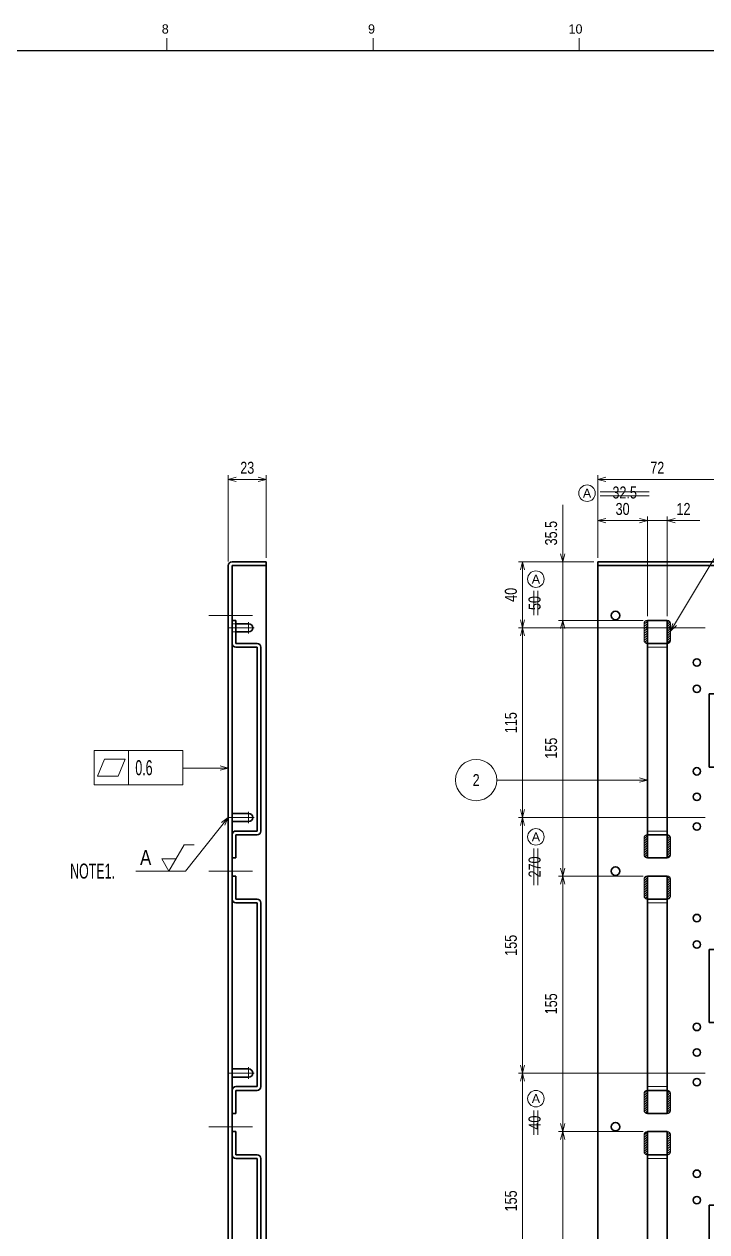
# Model space of a CAD drawing. Header units: millimetres. Extents: x 10 to 832, y 7 to 590.
# Drawn here: x 400.9 to 566.4, y 297.5 to 590.4 of the extents above; entities that cross this region are included whole.
import ezdxf
from ezdxf.enums import TextEntityAlignment as Align

# ---------------------------------------------------------------- set-up
doc = ezdxf.new("R2010")
doc.units = ezdxf.units.MM
for name, pattern in [('DASHDOT', [25.3, 12.7, -6.3, 0, -6.3]), ('DASHED', [19, 12.7, -6.3]), ('DIVIDE', [31.6, 12.7, -6.3, 0, -6.3, 0, -6.3])]:
    doc.linetypes.add(name, pattern=pattern)
for name, color, linetype in [('GR1_01', 7, 'Continuous'), ('GR1_02', 7, 'Continuous'), ('GR1_05', 7, 'Continuous'), ('GR1_15', 7, 'Continuous'), ('GR1_16', 7, 'Continuous'), ('図面枠B6M', 7, 'Continuous')]:
    doc.layers.add(name, color=color, linetype=linetype)
doc.styles.add('HG丸ｺﾞｼｯｸM-PRO', font='')
doc.styles.get('HG丸ｺﾞｼｯｸM-PRO').set_extended_font_data('HG丸ｺﾞｼｯｸM-PRO')
pattern_1 = [(45, (0, 0), (-0.28284271, 0.28284271), [])]

# ---------------------------------------------------------------- blocks, each defined once
blk = doc.blocks.new('BLKF023')
at = {"layer": '図面枠B6M', "color": 4, "linetype": 'Continuous', "lineweight": 13}
for p, q in [((435.5, 587), (435.5, 584)), ((485.5, 587), (485.5, 584)), ((535.5, 587), (535.5, 584))]:
    blk.add_line(p, q, dxfattribs=at)
at = {"layer": '図面枠B6M', "color": 2, "linetype": 'Continuous', "lineweight": 25}
blk.add_line((35.5, 584), (831.5, 584), dxfattribs=at)
at = {"layer": '図面枠B6M', "color": 4, "linetype": 'Continuous', "lineweight": 13, "style": 'HG丸ｺﾞｼｯｸM-PRO', "width": 1.003994}
for s, height, p in [('8', 2.25, (434.29, 587.45)), ('9', 2.25, (484.29, 587.45)), ('10', 2.255, (532.9, 587.45))]:
    blk.add_text(s, height=height, dxfattribs=at).set_placement(p, align=Align.BOTTOM_LEFT)
blk = doc.blocks.new('BLKF031')
at = {"layer": 'GR1_01', "color": 3, "linetype": 'Continuous', "lineweight": 35}
for p, q in [((459.6, 460), (451.32, 460)), ((459.6, 460), (459.6, 190)), ((450.4, 190.92), (450.4, 459.08)), ((451.32, 190.92), (451.32, 459.08)), ((459.6, 459.08), (451.32, 459.08)), ((459.6, 190.92), (451.32, 190.92)), ((459.6, 190), (451.32, 190))]:
    blk.add_line(p, q, dxfattribs=at)
for centre, start, end in [((451.32, 459.08), 90, 180), ((451.32, 190.92), 180, 270)]:
    blk.add_arc(centre, 0.92, start, end, dxfattribs=at)
blk = doc.blocks.new('BLKF032')
at = {"layer": 'GR1_02', "color": 4, "linetype": 'DASHDOT', "lineweight": 13}
for p, q in [((455.32, 442.61), (455.32, 445.41)), ((450.51, 444), (456.72, 444))]:
    blk.add_line(p, q, dxfattribs=at)
at = {"layer": 'GR1_02', "color": 4, "linetype": 'DASHED', "lineweight": 13}
for p, q in [((452.24, 445), (451.32, 445)), ((451.32, 443), (452.24, 443))]:
    blk.add_line(p, q, dxfattribs=at)
at = {"layer": 'GR1_02', "color": 3, "linetype": 'Continuous', "lineweight": 35}
for p, q in [((455.32, 445), (452.24, 445)), ((452.24, 443), (455.32, 443)), ((455.32, 445), (455.32, 445)), ((455.32, 443), (455.32, 443))]:
    blk.add_line(p, q, dxfattribs=at)
blk.add_arc((455.32, 444), 1, 270, 90, dxfattribs=at)
blk = doc.blocks.new('BLKF033')
at = {"layer": 'GR1_02', "color": 3, "linetype": 'Continuous', "lineweight": 35}
for p, q in [((455.32, 399), (451.32, 399)), ((451.32, 397), (455.32, 397))]:
    blk.add_line(p, q, dxfattribs=at)
at = {"layer": 'GR1_02', "color": 4, "linetype": 'DASHDOT', "lineweight": 13}
for p, q in [((455.32, 396.61), (455.32, 399.41)), ((450.51, 398), (456.72, 398))]:
    blk.add_line(p, q, dxfattribs=at)
at = {"layer": 'GR1_02', "color": 4, "linetype": 'DASHED', "lineweight": 13}
for p, q in [((455.32, 399), (455.32, 399)), ((455.32, 397), (455.32, 397))]:
    blk.add_line(p, q, dxfattribs=at)
at = {"layer": 'GR1_02', "color": 3, "linetype": 'Continuous', "lineweight": 35}
blk.add_arc((455.32, 398), 1, 270, 90, dxfattribs=at)
blk = doc.blocks.new('FXTIP_ARROW_S')
at = {"color": 0, "linetype": 'Continuous', "lineweight": -2}
for q in [(-1, 0), (-0.97, 0.26), (-0.97, -0.26)]:
    blk.add_line((0, 0), q, dxfattribs=at)
blk = doc.blocks.new('FXTIP_ARROW_E')
at = {"color": 0, "linetype": 'Continuous', "lineweight": -2}
for q in [(-1, 0), (-0.97, 0.26), (-0.97, -0.26)]:
    blk.add_line((0, 0), q, dxfattribs=at)
blk = doc.blocks.new('BLKF041')
at = {"layer": 'GR1_02', "color": 3, "linetype": 'Continuous', "lineweight": 35}
for p, q in [((455.32, 337), (451.32, 337)), ((451.32, 335), (455.32, 335))]:
    blk.add_line(p, q, dxfattribs=at)
at = {"layer": 'GR1_02', "color": 4, "linetype": 'DASHDOT', "lineweight": 13}
for p, q in [((455.32, 334.61), (455.32, 337.41)), ((450.51, 336), (456.72, 336))]:
    blk.add_line(p, q, dxfattribs=at)
at = {"layer": 'GR1_02', "color": 4, "linetype": 'DASHED', "lineweight": 13}
for p, q in [((455.32, 337), (455.32, 337)), ((455.32, 335), (455.32, 335))]:
    blk.add_line(p, q, dxfattribs=at)
at = {"layer": 'GR1_02', "color": 3, "linetype": 'Continuous', "lineweight": 35}
blk.add_arc((455.32, 336), 1, 270, 90, dxfattribs=at)
blk = doc.blocks.new('BLKF046')
at = {"layer": 'GR1_01', "color": 3, "linetype": 'Continuous', "lineweight": 35}
for p, q in [((759.88, 460), (540, 460)), ((540, 190), (540, 460)), ((540, 459.08), (759.88, 459.08)), ((759.88, 459.08), (759.88, 190.92)), ((760.8, 190.92), (760.8, 459.08)), ((759.88, 190.92), (540, 190.92)), ((759.88, 190), (540, 190))]:
    blk.add_line(p, q, dxfattribs=at)
for centre, start, end in [((759.88, 459.08), 0, 90), ((759.88, 190.92), 270, 0)]:
    blk.add_arc(centre, 0.92, start, end, dxfattribs=at)
blk = doc.blocks.new('BLKF045')
at = {"layer": 'GR1_01', "color": 3, "linetype": 'Continuous', "lineweight": 35}
for p, q in [((567, 428), (575, 428)), ((567, 410.24), (567, 428)), ((575, 428), (575, 410.24)), ((576.6, 428), (584.6, 428)), ((576.6, 410.24), (576.6, 428)), ((584.6, 428), (584.6, 410.24)), ((586.2, 428), (594.2, 428)), ((586.2, 410.24), (586.2, 428)), ((594.2, 428), (594.2, 410.24)), ((595.8, 428), (603.8, 428)), ((595.8, 410.24), (595.8, 428)), ((603.8, 428), (603.8, 410.24)), ((605.4, 428), (613.4, 428)), ((605.4, 410.24), (605.4, 428)), ((613.4, 428), (613.4, 410.24)), ((615, 428), (623, 428)), ((615, 410.24), (615, 428)), ((623, 428), (623, 410.24)), ((624.6, 428), (632.6, 428)), ((624.6, 410.24), (624.6, 428)), ((632.6, 428), (632.6, 410.24)), ((634.2, 428), (642.2, 428)), ((634.2, 410.24), (634.2, 428)), ((642.2, 428), (642.2, 410.24)), ((643.8, 428), (651.8, 428)), ((643.8, 410.24), (643.8, 428)), ((651.8, 428), (651.8, 410.24)), ((653.4, 428), (661.4, 428)), ((653.4, 410.24), (653.4, 428)), ((661.4, 428), (661.4, 410.24)), ((663, 428), (671, 428)), ((663, 410.24), (663, 428)), ((671, 428), (671, 410.24)), ((672.6, 428), (680.6, 428)), ((672.6, 410.24), (672.6, 428)), ((680.6, 428), (680.6, 410.24)), ((682.2, 428), (690.2, 428)), ((682.2, 410.24), (682.2, 428)), ((690.2, 428), (690.2, 410.24)), ((691.8, 428), (699.8, 428)), ((691.8, 410.24), (691.8, 428)), ((699.8, 428), (699.8, 410.24)), ((701.4, 428), (709.4, 428)), ((701.4, 410.24), (701.4, 428)), ((709.4, 428), (709.4, 410.24)), ((711, 428), (719, 428)), ((711, 410.24), (711, 428)), ((719, 428), (719, 410.24)), ((720.6, 428), (728.6, 428)), ((720.6, 410.24), (720.6, 428)), ((728.6, 428), (728.6, 410.24)), ((730.2, 428), (738.2, 428)), ((730.2, 410.24), (730.2, 428)), ((738.2, 428), (738.2, 410.24)), ((739.8, 428), (747.8, 428)), ((739.8, 410.24), (739.8, 428)), ((747.8, 428), (747.8, 410.24)), ((575, 410.24), (567, 410.24)), ((584.6, 410.24), (576.6, 410.24)), ((594.2, 410.24), (586.2, 410.24)), ((603.8, 410.24), (595.8, 410.24)), ((613.4, 410.24), (605.4, 410.24)), ((623, 410.24), (615, 410.24)), ((632.6, 410.24), (624.6, 410.24)), ((642.2, 410.24), (634.2, 410.24)), ((651.8, 410.24), (643.8, 410.24)), ((661.4, 410.24), (653.4, 410.24)), ((671, 410.24), (663, 410.24)), ((680.6, 410.24), (672.6, 410.24)), ((690.2, 410.24), (682.2, 410.24)), ((699.8, 410.24), (691.8, 410.24)), ((709.4, 410.24), (701.4, 410.24)), ((719, 410.24), (711, 410.24)), ((728.6, 410.24), (720.6, 410.24)), ((738.2, 410.24), (730.2, 410.24)), ((747.8, 410.24), (739.8, 410.24)), ((567, 366), (575, 366)), ((567, 348.24), (567, 366)), ((575, 366), (575, 348.24)), ((576.6, 366), (584.6, 366)), ((576.6, 348.24), (576.6, 366)), ((584.6, 366), (584.6, 348.24)), ((586.2, 366), (594.2, 366)), ((586.2, 348.24), (586.2, 366)), ((594.2, 366), (594.2, 348.24)), ((595.8, 366), (603.8, 366)), ((595.8, 348.24), (595.8, 366)), ((603.8, 366), (603.8, 348.24)), ((605.4, 366), (613.4, 366)), ((605.4, 348.24), (605.4, 366)), ((613.4, 366), (613.4, 348.24)), ((615, 366), (623, 366)), ((615, 348.24), (615, 366)), ((623, 366), (623, 348.24)), ((624.6, 366), (632.6, 366)), ((624.6, 348.24), (624.6, 366)), ((632.6, 366), (632.6, 348.24)), ((634.2, 366), (642.2, 366)), ((634.2, 348.24), (634.2, 366)), ((642.2, 366), (642.2, 348.24)), ((643.8, 366), (651.8, 366)), ((643.8, 348.24), (643.8, 366)), ((651.8, 366), (651.8, 348.24)), ((653.4, 366), (661.4, 366)), ((653.4, 348.24), (653.4, 366)), ((661.4, 366), (661.4, 348.24)), ((663, 366), (671, 366)), ((663, 348.24), (663, 366)), ((671, 366), (671, 348.24)), ((672.6, 366), (680.6, 366)), ((672.6, 348.24), (672.6, 366)), ((680.6, 366), (680.6, 348.24)), ((682.2, 366), (690.2, 366)), ((682.2, 348.24), (682.2, 366)), ((690.2, 366), (690.2, 348.24)), ((691.8, 366), (699.8, 366)), ((691.8, 348.24), (691.8, 366)), ((699.8, 366), (699.8, 348.24)), ((701.4, 366), (709.4, 366)), ((701.4, 348.24), (701.4, 366)), ((709.4, 366), (709.4, 348.24)), ((711, 366), (719, 366)), ((711, 348.24), (711, 366)), ((719, 366), (719, 348.24)), ((720.6, 366), (728.6, 366)), ((720.6, 348.24), (720.6, 366)), ((728.6, 366), (728.6, 348.24)), ((731, 366), (747, 366)), ((731, 348.24), (731, 366)), ((747, 366), (747, 348.24)), ((575, 348.24), (567, 348.24)), ((584.6, 348.24), (576.6, 348.24)), ((594.2, 348.24), (586.2, 348.24)), ((603.8, 348.24), (595.8, 348.24)), ((613.4, 348.24), (605.4, 348.24)), ((623, 348.24), (615, 348.24)), ((632.6, 348.24), (624.6, 348.24)), ((642.2, 348.24), (634.2, 348.24)), ((651.8, 348.24), (643.8, 348.24)), ((661.4, 348.24), (653.4, 348.24)), ((671, 348.24), (663, 348.24)), ((680.6, 348.24), (672.6, 348.24)), ((690.2, 348.24), (682.2, 348.24)), ((699.8, 348.24), (691.8, 348.24)), ((709.4, 348.24), (701.4, 348.24)), ((719, 348.24), (711, 348.24)), ((728.6, 348.24), (720.6, 348.24)), ((747, 348.24), (731, 348.24)), ((567, 304), (575, 304)), ((567, 286.24), (567, 304)), ((575, 304), (575, 286.24)), ((576.6, 304), (584.6, 304)), ((576.6, 286.24), (576.6, 304)), ((584.6, 304), (584.6, 286.24)), ((586.2, 286.24), (586.2, 304)), ((586.2, 304), (594.2, 304)), ((594.2, 304), (594.2, 286.24)), ((595.8, 286.24), (595.8, 304)), ((595.8, 304), (603.8, 304)), ((603.8, 304), (603.8, 286.24)), ((605.4, 286.24), (605.4, 304)), ((605.4, 304), (613.4, 304)), ((613.4, 304), (613.4, 286.24)), ((615, 286.24), (615, 304)), ((615, 304), (623, 304)), ((623, 304), (623, 286.24)), ((624.6, 304), (632.6, 304)), ((624.6, 286.24), (624.6, 304)), ((632.6, 304), (632.6, 286.24)), ((634.2, 304), (642.2, 304)), ((634.2, 286.24), (634.2, 304)), ((642.2, 304), (642.2, 286.24)), ((643.8, 304), (651.8, 304)), ((643.8, 286.24), (643.8, 304)), ((651.8, 304), (651.8, 286.24)), ((653.4, 304), (661.4, 304)), ((653.4, 286.24), (653.4, 304)), ((661.4, 304), (661.4, 286.24)), ((663, 304), (671, 304)), ((663, 286.24), (663, 304)), ((671, 304), (671, 286.24)), ((672.6, 304), (680.6, 304)), ((672.6, 286.24), (672.6, 304)), ((680.6, 304), (680.6, 286.24)), ((682.2, 304), (690.2, 304)), ((682.2, 286.24), (682.2, 304)), ((690.2, 304), (690.2, 286.24)), ((691.8, 304), (699.8, 304)), ((691.8, 286.24), (691.8, 304)), ((699.8, 304), (699.8, 286.24)), ((701.4, 304), (709.4, 304)), ((701.4, 286.24), (701.4, 304)), ((709.4, 304), (709.4, 286.24)), ((711, 304), (719, 304)), ((711, 286.24), (711, 304)), ((719, 304), (719, 286.24)), ((720.6, 286.24), (720.6, 304)), ((720.6, 304), (728.6, 304)), ((728.6, 304), (728.6, 286.24)), ((730.2, 286.24), (730.2, 304)), ((730.2, 304), (738.2, 304)), ((738.2, 304), (738.2, 286.24)), ((739.8, 286.24), (739.8, 304)), ((739.8, 304), (747.8, 304)), ((747.8, 304), (747.8, 286.24)), ((575, 286.24), (567, 286.24)), ((584.6, 286.24), (576.6, 286.24)), ((594.2, 286.24), (586.2, 286.24)), ((603.8, 286.24), (595.8, 286.24)), ((613.4, 286.24), (605.4, 286.24)), ((623, 286.24), (615, 286.24)), ((632.6, 286.24), (624.6, 286.24)), ((642.2, 286.24), (634.2, 286.24)), ((651.8, 286.24), (643.8, 286.24)), ((661.4, 286.24), (653.4, 286.24)), ((671, 286.24), (663, 286.24)), ((680.6, 286.24), (672.6, 286.24)), ((690.2, 286.24), (682.2, 286.24)), ((699.8, 286.24), (691.8, 286.24)), ((709.4, 286.24), (701.4, 286.24)), ((719, 286.24), (711, 286.24)), ((728.6, 286.24), (720.6, 286.24)), ((738.2, 286.24), (730.2, 286.24)), ((747.8, 286.24), (739.8, 286.24)), ((567, 242), (575, 242)), ((567, 224.24), (567, 242)), ((575, 242), (575, 224.24)), ((576.6, 242), (584.6, 242)), ((576.6, 224.24), (576.6, 242)), ((584.6, 242), (584.6, 224.24)), ((586.2, 242), (594.2, 242)), ((586.2, 224.24), (586.2, 242)), ((594.2, 242), (594.2, 224.24)), ((595.8, 242), (603.8, 242)), ((595.8, 224.24), (595.8, 242)), ((603.8, 242), (603.8, 224.24)), ((605.4, 242), (613.4, 242)), ((605.4, 224.24), (605.4, 242)), ((613.4, 242), (613.4, 224.24)), ((615, 242), (623, 242)), ((615, 224.24), (615, 242)), ((623, 242), (623, 224.24)), ((624.6, 242), (632.6, 242)), ((624.6, 224.24), (624.6, 242)), ((632.6, 242), (632.6, 224.24)), ((634.2, 242), (642.2, 242)), ((634.2, 224.24), (634.2, 242)), ((642.2, 242), (642.2, 224.24)), ((643.8, 242), (651.8, 242)), ((643.8, 224.24), (643.8, 242)), ((651.8, 242), (651.8, 224.24)), ((653.4, 242), (661.4, 242)), ((653.4, 224.24), (653.4, 242)), ((661.4, 242), (661.4, 224.24)), ((663, 242), (671, 242)), ((663, 224.24), (663, 242)), ((671, 242), (671, 224.24)), ((672.6, 242), (680.6, 242)), ((672.6, 224.24), (672.6, 242)), ((680.6, 242), (680.6, 224.24)), ((682.2, 242), (690.2, 242)), ((682.2, 224.24), (682.2, 242)), ((690.2, 242), (690.2, 224.24)), ((691.8, 242), (699.8, 242)), ((691.8, 224.24), (691.8, 242)), ((699.8, 242), (699.8, 224.24)), ((701.4, 242), (709.4, 242)), ((701.4, 224.24), (701.4, 242)), ((709.4, 242), (709.4, 224.24)), ((711, 242), (719, 242)), ((711, 224.24), (711, 242)), ((719, 242), (719, 224.24)), ((720.6, 242), (728.6, 242)), ((720.6, 224.24), (720.6, 242)), ((728.6, 242), (728.6, 224.24)), ((730.2, 242), (738.2, 242)), ((730.2, 224.24), (730.2, 242)), ((738.2, 242), (738.2, 224.24)), ((739.8, 242), (747.8, 242)), ((739.8, 224.24), (739.8, 242)), ((747.8, 242), (747.8, 224.24)), ((575, 224.24), (567, 224.24)), ((584.6, 224.24), (576.6, 224.24)), ((594.2, 224.24), (586.2, 224.24)), ((603.8, 224.24), (595.8, 224.24)), ((613.4, 224.24), (605.4, 224.24)), ((623, 224.24), (615, 224.24)), ((632.6, 224.24), (624.6, 224.24)), ((642.2, 224.24), (634.2, 224.24)), ((651.8, 224.24), (643.8, 224.24)), ((661.4, 224.24), (653.4, 224.24)), ((671, 224.24), (663, 224.24)), ((680.6, 224.24), (672.6, 224.24)), ((690.2, 224.24), (682.2, 224.24)), ((699.8, 224.24), (691.8, 224.24)), ((709.4, 224.24), (701.4, 224.24)), ((719, 224.24), (711, 224.24)), ((728.6, 224.24), (720.6, 224.24)), ((738.2, 224.24), (730.2, 224.24)), ((747.8, 224.24), (739.8, 224.24))]:
    blk.add_line(p, q, dxfattribs=at)
for centre, radius in [((544.3, 447), 1.04), ((755.8, 440), 1.2), ((564, 435.6), 0.9), ((652.6, 435.6), 0.9), ((749.2, 435.6), 0.9), ((564, 429.2), 0.9), ((571, 429.6), 0.8), ((580.6, 429.6), 0.8), ((590.2, 429.6), 0.8), ((599.8, 429.6), 0.8), ((609.4, 429.6), 0.8), ((619, 429.6), 0.8), ((628.6, 429.6), 0.8), ((638.2, 429.6), 0.8), ((647.8, 429.6), 0.8), ((657.4, 429.6), 0.8), ((667, 429.6), 0.8), ((676.6, 429.6), 0.8), ((686.2, 429.6), 0.8), ((695.8, 429.6), 0.8), ((705.4, 429.6), 0.8), ((715, 429.6), 0.8), ((724.6, 429.6), 0.8), ((734.2, 429.6), 0.8), ((743.8, 429.6), 0.8), ((564, 409.2), 0.9), ((571, 408.64), 0.8), ((580.6, 408.64), 0.8), ((590.2, 408.64), 0.8), ((599.8, 408.64), 0.8), ((609.4, 408.64), 0.8), ((619, 408.64), 0.8), ((628.6, 408.64), 0.8), ((638.2, 408.64), 0.8), ((647.8, 408.64), 0.8), ((657.4, 408.64), 0.8), ((667, 408.64), 0.8), ((676.6, 408.64), 0.8), ((686.2, 408.64), 0.8), ((695.8, 408.64), 0.8), ((705.4, 408.64), 0.8), ((715, 408.64), 0.8), ((724.6, 408.64), 0.8), ((734.2, 408.64), 0.8), ((743.8, 408.64), 0.8), ((564, 403), 0.9), ((643, 403), 0.9), ((652.6, 403), 0.9), ((749.2, 403), 0.9), ((564, 395.8), 0.9), ((652.6, 395.8), 0.9), ((749.2, 395.8), 0.9), ((544.3, 385), 1.04), ((564, 373.6), 0.9), ((652.6, 373.6), 0.9), ((749.2, 373.6), 0.9), ((564, 367.2), 0.9), ((571, 367.6), 0.8), ((580.6, 367.6), 0.8), ((590.2, 367.6), 0.8), ((599.8, 367.6), 0.8), ((609.4, 367.6), 0.8), ((619, 367.6), 0.8), ((628.6, 367.6), 0.8), ((638.2, 367.6), 0.8), ((647.8, 367.6), 0.8), ((657.4, 367.6), 0.8), ((667, 367.6), 0.8), ((676.6, 367.6), 0.8), ((686.2, 367.6), 0.8), ((695.8, 367.6), 0.8), ((705.4, 367.6), 0.8), ((715, 367.6), 0.8), ((724.6, 367.6), 0.8), ((735.19, 367.6), 0.8), ((742.81, 367.6), 0.8), ((755.8, 364), 1.2), ((564, 347.2), 0.9), ((571, 346.64), 0.8), ((580.6, 346.64), 0.8), ((590.2, 346.64), 0.8), ((599.8, 346.64), 0.8), ((609.4, 346.64), 0.8), ((619, 346.64), 0.8), ((628.6, 346.64), 0.8), ((638.2, 346.64), 0.8), ((647.8, 346.64), 0.8), ((657.4, 346.64), 0.8), ((667, 346.64), 0.8), ((676.6, 346.64), 0.8), ((686.2, 346.64), 0.8), ((695.8, 346.64), 0.8), ((705.4, 346.64), 0.8), ((715, 346.64), 0.8), ((724.6, 346.64), 0.8), ((735.19, 346.64), 0.8), ((742.81, 346.64), 0.8), ((564, 341), 0.9), ((652.6, 341), 0.9), ((749.2, 341), 0.9), ((564, 333.8), 0.9), ((652.6, 333.8), 0.9), ((749.2, 333.8), 0.9), ((544.3, 323), 1.04), ((564, 311.6), 0.9), ((652.6, 311.6), 0.9), ((749.2, 311.6), 0.9), ((564, 305.2), 0.9), ((571, 305.6), 0.8), ((580.6, 305.6), 0.8), ((590.2, 305.6), 0.8), ((599.8, 305.6), 0.8), ((609.4, 305.6), 0.8), ((619, 305.6), 0.8), ((628.6, 305.6), 0.8), ((638.2, 305.6), 0.8), ((647.8, 305.6), 0.8), ((657.4, 305.6), 0.8), ((667, 305.6), 0.8), ((676.6, 305.6), 0.8), ((686.2, 305.6), 0.8), ((695.8, 305.6), 0.8), ((705.4, 305.6), 0.8), ((715, 305.6), 0.8), ((724.6, 305.6), 0.8), ((734.2, 305.6), 0.8), ((743.8, 305.6), 0.8), ((755.8, 286), 1.2), ((564, 285.2), 0.9), ((571, 284.64), 0.8), ((580.6, 284.64), 0.8), ((590.2, 284.64), 0.8), ((599.8, 284.64), 0.8), ((609.4, 284.64), 0.8), ((619, 284.64), 0.8), ((628.6, 284.64), 0.8), ((638.2, 284.64), 0.8), ((647.8, 284.64), 0.8), ((657.4, 284.64), 0.8), ((667, 284.64), 0.8), ((676.6, 284.64), 0.8), ((686.2, 284.64), 0.8), ((695.8, 284.64), 0.8), ((705.4, 284.64), 0.8), ((715, 284.64), 0.8), ((724.6, 284.64), 0.8), ((734.2, 284.64), 0.8), ((743.8, 284.64), 0.8), ((564, 279), 0.9), ((671.8, 279), 0.9), ((749.2, 279), 0.9), ((564, 271.8), 0.9), ((652.6, 271.8), 0.9), ((749.2, 271.8), 0.9), ((544.3, 261), 1.04), ((564, 249.6), 0.9), ((652.6, 249.6), 0.9), ((749.2, 249.6), 0.9), ((564, 243.2), 0.9), ((571, 243.6), 0.8), ((580.6, 243.6), 0.8), ((590.2, 243.6), 0.8), ((599.8, 243.6), 0.8), ((609.4, 243.6), 0.8), ((619, 243.6), 0.8), ((628.6, 243.6), 0.8), ((638.2, 243.6), 0.8), ((647.8, 243.6), 0.8), ((657.4, 243.6), 0.8), ((667, 243.6), 0.8), ((676.6, 243.6), 0.8), ((686.2, 243.6), 0.8), ((695.8, 243.6), 0.8), ((705.4, 243.6), 0.8), ((715, 243.6), 0.8), ((724.6, 243.6), 0.8), ((734.2, 243.6), 0.8), ((743.8, 243.6), 0.8), ((564, 223.2), 0.9), ((571, 222.64), 0.8), ((580.6, 222.64), 0.8), ((590.2, 222.64), 0.8), ((599.8, 222.64), 0.8), ((609.4, 222.64), 0.8), ((619, 222.64), 0.8), ((628.6, 222.64), 0.8), ((638.2, 222.64), 0.8), ((647.8, 222.64), 0.8), ((657.4, 222.64), 0.8), ((667, 222.64), 0.8), ((676.6, 222.64), 0.8), ((686.2, 222.64), 0.8), ((695.8, 222.64), 0.8), ((705.4, 222.64), 0.8), ((715, 222.64), 0.8), ((724.6, 222.64), 0.8), ((734.2, 222.64), 0.8), ((743.8, 222.64), 0.8), ((564, 217), 0.9), ((652.6, 217), 0.9), ((749.2, 217), 0.9), ((755.8, 210), 1.2), ((564, 209.8), 0.9), ((652.6, 209.8), 0.9), ((749.2, 209.8), 0.9), ((544.3, 199), 1.04), ((717.8, 199.28), 0.9), ((740.8, 199.28), 0.9)]:
    blk.add_circle(centre, radius, dxfattribs=at)
blk.add_blockref('BLKF046', (0, 0), dxfattribs=at)
blk = doc.blocks.new('BLKF098')
at = {"layer": 'GR1_02', "color": 3, "linetype": 'Continuous', "lineweight": 35}
for p, q in [((556.8, 445.8), (552, 445.8)), ((552, 445.8), (552, 388.2)), ((556.8, 388.2), (556.8, 445.8)), ((552, 440.2), (556.8, 440.2)), ((552, 393.8), (556.8, 393.8)), ((552, 388.2), (556.8, 388.2))]:
    blk.add_line(p, q, dxfattribs=at)
at = {"layer": 'GR1_02', "color": 4, "linetype": 'DASHED', "lineweight": 13}
for p, q in [((552, 439.28), (556.8, 439.28)), ((552, 394.72), (556.8, 394.72))]:
    blk.add_line(p, q, dxfattribs=at)
blk = doc.blocks.new('BLKF099')
at = {"layer": 'GR1_05', "color": 4, "linetype": 'Continuous', "lineweight": 13}
blk.add_circle((524.98, 455.81), 2, dxfattribs=at)
at = {"layer": 'GR1_05', "color": 4, "linetype": 'Continuous', "lineweight": 13, "style": 'HG丸ｺﾞｼｯｸM-PRO', "width": 1.042301}
blk.add_text('A', height=2.18, dxfattribs=at).set_placement((524.98, 455.81), align=Align.MIDDLE_CENTER)
blk = doc.blocks.new('BLKF100')
at = {"layer": 'GR1_05', "color": 4, "linetype": 'Continuous', "lineweight": 13}
blk.add_circle((524.98, 393.29), 2, dxfattribs=at)
at = {"layer": 'GR1_05', "color": 4, "linetype": 'Continuous', "lineweight": 13, "style": 'HG丸ｺﾞｼｯｸM-PRO', "width": 1.042301}
blk.add_text('A', height=2.18, dxfattribs=at).set_placement((524.98, 393.29), align=Align.MIDDLE_CENTER)
blk = doc.blocks.new('BLKF101')
at = {"layer": 'GR1_05', "color": 4, "linetype": 'Continuous', "lineweight": 13}
blk.add_circle((524.98, 329.81), 2, dxfattribs=at)
at = {"layer": 'GR1_05', "color": 4, "linetype": 'Continuous', "lineweight": 13, "style": 'HG丸ｺﾞｼｯｸM-PRO', "width": 1.042301}
blk.add_text('A', height=2.18, dxfattribs=at).set_placement((524.98, 329.81), align=Align.MIDDLE_CENTER)
blk = doc.blocks.new('BLKF104')
at = {"layer": 'GR1_16', "linetype": 'DIVIDE', "lineweight": 13}
h = blk.add_hatch(dxfattribs=at)
h.set_pattern_fill('_USER', color=4, scale=0.4, angle=45, style=0, pattern_type=0)
h.set_pattern_definition(pattern_1)
edge = h.paths.add_edge_path(flags=0)
edge.add_line((551.2, 445), (551.2, 441))
edge.add_arc((552, 441), 0.8, 180, 270)
edge.add_line((552, 440.2), (552, 445.8))
edge.add_arc((552, 445), 0.8, 90, 180)
at = {"layer": 'GR1_16', "color": 4, "linetype": 'DIVIDE', "lineweight": 13}
blk.add_line((551.2, 441), (551.2, 445), dxfattribs=at)
for centre, start, end in [((552, 445), 90, 180), ((552, 441), 180, 270)]:
    blk.add_arc(centre, 0.8, start, end, dxfattribs=at)
blk = doc.blocks.new('BLKF105')
at = {"layer": 'GR1_16', "linetype": 'DIVIDE', "lineweight": 13}
h = blk.add_hatch(dxfattribs=at)
h.set_pattern_fill('_USER', color=4, scale=0.4, angle=45, style=0, pattern_type=0)
h.set_pattern_definition(pattern_1)
edge = h.paths.add_edge_path(flags=0)
edge.add_line((557.6, 445), (557.6, 441))
edge.add_arc((556.8, 441), 0.8, -90, 0, ccw=False)
edge.add_line((556.8, 440.2), (556.8, 445.8))
edge.add_arc((556.8, 445), 0.8, 0, 90, ccw=False)
at = {"layer": 'GR1_16', "color": 4, "linetype": 'DIVIDE', "lineweight": 13}
blk.add_line((557.6, 441), (557.6, 445), dxfattribs=at)
for centre, start, end in [((556.8, 445), 0, 90), ((556.8, 441), 270, 0)]:
    blk.add_arc(centre, 0.8, start, end, dxfattribs=at)
blk = doc.blocks.new('BLKF106')
at = {"layer": 'GR1_16', "linetype": 'DIVIDE', "lineweight": 13}
h = blk.add_hatch(dxfattribs=at)
h.set_pattern_fill('_USER', color=4, scale=0.4, angle=45, style=0, pattern_type=0)
h.set_pattern_definition(pattern_1)
edge = h.paths.add_edge_path(flags=0)
edge.add_line((551.2, 393), (551.2, 389))
edge.add_arc((552, 389), 0.8, 180, 270)
edge.add_line((552, 388.2), (552, 393.8))
edge.add_arc((552, 393), 0.8, 90, 180)
at = {"layer": 'GR1_16', "color": 4, "linetype": 'DIVIDE', "lineweight": 13}
blk.add_line((551.2, 389), (551.2, 393), dxfattribs=at)
for centre, start, end in [((552, 393), 90, 180), ((552, 389), 180, 270)]:
    blk.add_arc(centre, 0.8, start, end, dxfattribs=at)
blk = doc.blocks.new('BLKF107')
at = {"layer": 'GR1_16', "linetype": 'DIVIDE', "lineweight": 13}
h = blk.add_hatch(dxfattribs=at)
h.set_pattern_fill('_USER', color=4, scale=0.4, angle=45, style=0, pattern_type=0)
h.set_pattern_definition(pattern_1)
edge = h.paths.add_edge_path(flags=0)
edge.add_line((557.6, 393), (557.6, 389))
edge.add_arc((556.8, 389), 0.8, -90, 0, ccw=False)
edge.add_line((556.8, 388.2), (556.8, 393.8))
edge.add_arc((556.8, 393), 0.8, 0, 90, ccw=False)
at = {"layer": 'GR1_16', "color": 4, "linetype": 'DIVIDE', "lineweight": 13}
blk.add_line((557.6, 389), (557.6, 393), dxfattribs=at)
for centre, start, end in [((556.8, 393), 0, 90), ((556.8, 389), 270, 0)]:
    blk.add_arc(centre, 0.8, start, end, dxfattribs=at)
blk = doc.blocks.new('BLKF108')
at = {"layer": 'GR1_02', "color": 3, "linetype": 'Continuous', "lineweight": 35}
for p, q in [((556.8, 383.8), (552, 383.8)), ((552, 383.8), (552, 326.2)), ((556.8, 326.2), (556.8, 383.8)), ((552, 378.2), (556.8, 378.2)), ((552, 331.8), (556.8, 331.8)), ((552, 326.2), (556.8, 326.2))]:
    blk.add_line(p, q, dxfattribs=at)
at = {"layer": 'GR1_02', "color": 4, "linetype": 'DASHED', "lineweight": 13}
for p, q in [((552, 377.28), (556.8, 377.28)), ((552, 332.72), (556.8, 332.72))]:
    blk.add_line(p, q, dxfattribs=at)
blk = doc.blocks.new('BLKF109')
at = {"layer": 'GR1_16', "linetype": 'DIVIDE', "lineweight": 13}
h = blk.add_hatch(dxfattribs=at)
h.set_pattern_fill('_USER', color=4, scale=0.4, angle=45, style=0, pattern_type=0)
h.set_pattern_definition(pattern_1)
edge = h.paths.add_edge_path(flags=0)
edge.add_line((551.2, 383), (551.2, 379))
edge.add_arc((552, 379), 0.8, 180, 270)
edge.add_line((552, 378.2), (552, 383.8))
edge.add_arc((552, 383), 0.8, 90, 180)
at = {"layer": 'GR1_16', "color": 4, "linetype": 'DIVIDE', "lineweight": 13}
blk.add_line((551.2, 379), (551.2, 383), dxfattribs=at)
for centre, start, end in [((552, 383), 90, 180), ((552, 379), 180, 270)]:
    blk.add_arc(centre, 0.8, start, end, dxfattribs=at)
blk = doc.blocks.new('BLKF110')
at = {"layer": 'GR1_16', "linetype": 'DIVIDE', "lineweight": 13}
h = blk.add_hatch(dxfattribs=at)
h.set_pattern_fill('_USER', color=4, scale=0.4, angle=45, style=0, pattern_type=0)
h.set_pattern_definition(pattern_1)
edge = h.paths.add_edge_path(flags=0)
edge.add_line((557.6, 383), (557.6, 379))
edge.add_arc((556.8, 379), 0.8, -90, 0, ccw=False)
edge.add_line((556.8, 378.2), (556.8, 383.8))
edge.add_arc((556.8, 383), 0.8, 0, 90, ccw=False)
at = {"layer": 'GR1_16', "color": 4, "linetype": 'DIVIDE', "lineweight": 13}
blk.add_line((557.6, 379), (557.6, 383), dxfattribs=at)
for centre, start, end in [((556.8, 383), 0, 90), ((556.8, 379), 270, 0)]:
    blk.add_arc(centre, 0.8, start, end, dxfattribs=at)
blk = doc.blocks.new('BLKF111')
at = {"layer": 'GR1_16', "linetype": 'DIVIDE', "lineweight": 13}
h = blk.add_hatch(dxfattribs=at)
h.set_pattern_fill('_USER', color=4, scale=0.4, angle=45, style=0, pattern_type=0)
h.set_pattern_definition(pattern_1)
edge = h.paths.add_edge_path(flags=0)
edge.add_line((551.2, 331), (551.2, 327))
edge.add_arc((552, 327), 0.8, 180, 270)
edge.add_line((552, 326.2), (552, 331.8))
edge.add_arc((552, 331), 0.8, 90, 180)
at = {"layer": 'GR1_16', "color": 4, "linetype": 'DIVIDE', "lineweight": 13}
blk.add_line((551.2, 327), (551.2, 331), dxfattribs=at)
for centre, start, end in [((552, 331), 90, 180), ((552, 327), 180, 270)]:
    blk.add_arc(centre, 0.8, start, end, dxfattribs=at)
blk = doc.blocks.new('BLKF112')
at = {"layer": 'GR1_16', "linetype": 'DIVIDE', "lineweight": 13}
h = blk.add_hatch(dxfattribs=at)
h.set_pattern_fill('_USER', color=4, scale=0.4, angle=45, style=0, pattern_type=0)
h.set_pattern_definition(pattern_1)
edge = h.paths.add_edge_path(flags=0)
edge.add_line((557.6, 331), (557.6, 327))
edge.add_arc((556.8, 327), 0.8, -90, 0, ccw=False)
edge.add_line((556.8, 326.2), (556.8, 331.8))
edge.add_arc((556.8, 331), 0.8, 0, 90, ccw=False)
at = {"layer": 'GR1_16', "color": 4, "linetype": 'DIVIDE', "lineweight": 13}
blk.add_line((557.6, 327), (557.6, 331), dxfattribs=at)
for centre, start, end in [((556.8, 331), 0, 90), ((556.8, 327), 270, 0)]:
    blk.add_arc(centre, 0.8, start, end, dxfattribs=at)
blk = doc.blocks.new('BLKF113')
at = {"layer": 'GR1_02', "color": 3, "linetype": 'Continuous', "lineweight": 35}
for p, q in [((556.8, 321.8), (552, 321.8)), ((552, 321.8), (552, 264.2)), ((556.8, 264.2), (556.8, 321.8)), ((552, 316.2), (556.8, 316.2)), ((552, 269.8), (556.8, 269.8)), ((552, 264.2), (556.8, 264.2))]:
    blk.add_line(p, q, dxfattribs=at)
at = {"layer": 'GR1_02', "color": 4, "linetype": 'DASHED', "lineweight": 13}
for p, q in [((552, 315.28), (556.8, 315.28)), ((552, 270.72), (556.8, 270.72))]:
    blk.add_line(p, q, dxfattribs=at)
blk = doc.blocks.new('BLKF114')
at = {"layer": 'GR1_16', "linetype": 'DIVIDE', "lineweight": 13}
h = blk.add_hatch(dxfattribs=at)
h.set_pattern_fill('_USER', color=4, scale=0.4, angle=45, style=0, pattern_type=0)
h.set_pattern_definition(pattern_1)
edge = h.paths.add_edge_path(flags=0)
edge.add_line((551.2, 321), (551.2, 317))
edge.add_arc((552, 317), 0.8, 180, 270)
edge.add_line((552, 316.2), (552, 321.8))
edge.add_arc((552, 321), 0.8, 90, 180)
at = {"layer": 'GR1_16', "color": 4, "linetype": 'DIVIDE', "lineweight": 13}
blk.add_line((551.2, 317), (551.2, 321), dxfattribs=at)
for centre, start, end in [((552, 321), 90, 180), ((552, 317), 180, 270)]:
    blk.add_arc(centre, 0.8, start, end, dxfattribs=at)
blk = doc.blocks.new('BLKF115')
at = {"layer": 'GR1_16', "linetype": 'DIVIDE', "lineweight": 13}
h = blk.add_hatch(dxfattribs=at)
h.set_pattern_fill('_USER', color=4, scale=0.4, angle=45, style=0, pattern_type=0)
h.set_pattern_definition(pattern_1)
edge = h.paths.add_edge_path(flags=0)
edge.add_line((557.6, 321), (557.6, 317))
edge.add_arc((556.8, 317), 0.8, -90, 0, ccw=False)
edge.add_line((556.8, 316.2), (556.8, 321.8))
edge.add_arc((556.8, 321), 0.8, 0, 90, ccw=False)
at = {"layer": 'GR1_16', "color": 4, "linetype": 'DIVIDE', "lineweight": 13}
blk.add_line((557.6, 317), (557.6, 321), dxfattribs=at)
for centre, start, end in [((556.8, 321), 0, 90), ((556.8, 317), 270, 0)]:
    blk.add_arc(centre, 0.8, start, end, dxfattribs=at)
blk = doc.blocks.new('BLKF123')
at = {"layer": 'GR1_05', "color": 4, "linetype": 'Continuous', "lineweight": 13}
blk.add_circle((537.38, 476.65), 2, dxfattribs=at)
at = {"layer": 'GR1_05', "color": 4, "linetype": 'Continuous', "lineweight": 13, "style": 'HG丸ｺﾞｼｯｸM-PRO', "width": 1.042301}
blk.add_text('A', height=2.18, dxfattribs=at).set_placement((537.38, 476.65), align=Align.MIDDLE_CENTER)
blk = doc.blocks.new('BLKF125')
at = {"layer": 'GR1_02', "color": 3, "linetype": 'Continuous', "lineweight": 35}
for p, q in [((451.32, 316.2), (451.32, 321.8)), ((451.32, 321.8), (452.24, 321.8)), ((452.24, 321.8), (452.24, 316.2)), ((452.24, 316.2), (457.4, 316.2)), ((457.4, 315.28), (452.24, 315.28)), ((457.4, 270.72), (457.4, 315.28)), ((458.32, 315.28), (458.32, 270.72)), ((451.32, 269.8), (451.32, 264.2)), ((457.4, 270.72), (452.24, 270.72)), ((452.24, 269.8), (457.4, 269.8)), ((452.24, 264.2), (452.24, 269.8)), ((451.32, 264.2), (452.24, 264.2))]:
    blk.add_line(p, q, dxfattribs=at)
for centre, start, end in [((452.24, 316.2), 180, 270), ((457.4, 315.28), 0, 90), ((452.24, 269.8), 90, 180), ((457.4, 270.72), 270, 0)]:
    blk.add_arc(centre, 0.92, start, end, dxfattribs=at)
blk = doc.blocks.new('BLKF126')
at = {"layer": 'GR1_02', "color": 3, "linetype": 'Continuous', "lineweight": 35}
for p, q in [((451.32, 378.2), (451.32, 383.8)), ((451.32, 383.8), (452.24, 383.8)), ((452.24, 383.8), (452.24, 378.2)), ((452.24, 378.2), (457.4, 378.2)), ((457.4, 377.28), (452.24, 377.28)), ((457.4, 332.72), (457.4, 377.28)), ((458.32, 377.28), (458.32, 332.72)), ((451.32, 331.8), (451.32, 326.2)), ((457.4, 332.72), (452.24, 332.72)), ((452.24, 331.8), (457.4, 331.8)), ((452.24, 326.2), (452.24, 331.8)), ((451.32, 326.2), (452.24, 326.2))]:
    blk.add_line(p, q, dxfattribs=at)
for centre, start, end in [((452.24, 378.2), 180, 270), ((457.4, 377.28), 0, 90), ((452.24, 331.8), 90, 180), ((457.4, 332.72), 270, 0)]:
    blk.add_arc(centre, 0.92, start, end, dxfattribs=at)
blk = doc.blocks.new('BLKF127')
at = {"layer": 'GR1_02', "color": 3, "linetype": 'Continuous', "lineweight": 35}
for p, q in [((451.32, 440.2), (451.32, 445.8)), ((451.32, 445.8), (452.24, 445.8)), ((452.24, 445.8), (452.24, 440.2)), ((452.24, 440.2), (457.4, 440.2)), ((457.4, 439.28), (452.24, 439.28)), ((457.4, 394.72), (457.4, 439.28)), ((458.32, 439.28), (458.32, 394.72)), ((451.32, 393.8), (451.32, 388.2)), ((457.4, 394.72), (452.24, 394.72)), ((452.24, 393.8), (457.4, 393.8)), ((452.24, 388.2), (452.24, 393.8)), ((451.32, 388.2), (452.24, 388.2))]:
    blk.add_line(p, q, dxfattribs=at)
for centre, start, end in [((452.24, 440.2), 180, 270), ((457.4, 439.28), 0, 90), ((452.24, 393.8), 90, 180), ((457.4, 394.72), 270, 0)]:
    blk.add_arc(centre, 0.92, start, end, dxfattribs=at)

msp = doc.modelspace()

# ---------------------------------------------------------------- linework, layer by layer
at = {"layer": 'GR1_01', "color": 4, "linetype": 'DASHDOT', "lineweight": 13}
for p, q in [((445.66, 447), (456.31, 447)), ((445.66, 385), (456.31, 385)), ((445.66, 323), (456.31, 323))]:
    msp.add_line(p, q, dxfattribs=at)
at = {"layer": 'GR1_05', "color": 4, "linetype": 'Continuous', "lineweight": 13}
for p, q in [((540.58, 477), (552.42, 477)), ((540.58, 476), (552.42, 476)), ((524.48, 447.04), (524.48, 452.96)), ((525.48, 447.04), (525.48, 452.96)), ((524.48, 381.56), (524.48, 390.44)), ((525.48, 381.56), (525.48, 390.44)), ((524.48, 321.04), (524.48, 326.96)), ((525.48, 321.04), (525.48, 326.96))]:
    msp.add_line(p, q, dxfattribs=at)
at = {"layer": 'GR1_15', "color": 4, "linetype": 'Continuous', "lineweight": 13}
msp.add_line((552, 407.07), (515.49, 407.07), dxfattribs=at)
msp.add_circle((510.49, 407.07), 5, dxfattribs=at)
at = {"layer": 'GR1_16', "color": 4, "linetype": 'Continuous', "lineweight": 13}
for p, q in [((557.59, 443.15), (588.01, 493.93)), ((540, 461), (540, 481)), ((540, 480), (568.8, 480)), ((531.48, 460), (531.48, 473.84)), ((540, 461), (540, 471)), ((540, 470), (552, 470)), ((552, 446.8), (552, 471)), ((552, 470), (556.8, 470)), ((556.8, 446.8), (556.8, 471)), ((556.8, 470), (564.72, 470)), ((539, 460), (520.73, 460)), ((521.73, 444), (521.73, 460)), ((539, 460), (530.48, 460)), ((531.48, 445.8), (531.48, 460)), ((551, 445.8), (530.48, 445.8)), ((531.48, 383.8), (531.48, 445.8)), ((566.03, 444), (520.73, 444)), ((521.73, 398), (521.73, 444)), ((417.87, 414.24), (417.87, 405.91)), ((417.87, 414.24), (426.2, 414.24)), ((426.2, 414.24), (426.2, 405.91)), ((426.2, 414.24), (439.4, 414.24)), ((439.4, 414.24), (439.4, 405.91)), ((418.7, 407.99), (420.37, 412.16)), ((420.37, 412.16), (425.37, 412.16)), ((425.37, 412.16), (423.7, 407.99)), ((423.7, 407.99), (418.7, 407.99)), ((450.4, 410), (439.4, 410)), ((417.87, 405.91), (426.2, 405.91)), ((426.2, 405.91), (439.4, 405.91)), ((450.4, 398), (440, 385)), ((566.03, 398), (520.73, 398)), ((521.73, 336), (521.73, 398)), ((436, 385), (439.7, 391.4)), ((439.7, 391.4), (442.1, 391.4)), ((434.27, 388), (436, 385)), ((434.27, 388), (437.73, 388)), ((440, 385), (428, 385)), ((551, 383.8), (530.48, 383.8)), ((531.48, 321.8), (531.48, 383.8)), ((566.03, 336), (520.73, 336)), ((521.73, 274), (521.73, 336)), ((551, 321.8), (530.48, 321.8)), ((531.48, 259.8), (531.48, 321.8))]:
    msp.add_line(p, q, dxfattribs=at)
at = {"layer": 'GR1_16', "color": 254, "linetype": 'Continuous', "lineweight": 13}
for p, q in [((450.4, 460.08), (450.4, 481)), ((459.6, 461), (459.6, 481)), ((450.4, 480), (459.6, 480))]:
    msp.add_line(p, q, dxfattribs=at)

# ---------------------------------------------------------------- block references
at = {"layer": 'GR1_01', "color": 3, "linetype": 'Continuous', "lineweight": 35}
for name in ['BLKF031', 'BLKF045']:
    msp.add_blockref(name, (0, 0), dxfattribs=at)
at = {"layer": 'GR1_02', "color": 3, "linetype": 'Continuous', "lineweight": 35}
for name in ['BLKF032', 'BLKF127', 'BLKF098', 'BLKF126', 'BLKF108', 'BLKF125', 'BLKF113']:
    msp.add_blockref(name, (0, 0), dxfattribs=at)
at = {"layer": 'GR1_02', "color": 4, "linetype": 'Continuous', "lineweight": 13}
for name in ['BLKF033', 'BLKF041']:
    msp.add_blockref(name, (0, 0), dxfattribs=at)
at = {"layer": 'GR1_05', "color": 4, "linetype": 'Continuous', "lineweight": 13}
for name in ['BLKF123', 'BLKF099', 'BLKF100', 'BLKF101']:
    msp.add_blockref(name, (0, 0), dxfattribs=at)
at = {"layer": 'GR1_15', "color": 4, "linetype": 'Continuous', "lineweight": 13, "xscale": 2, "yscale": 2}
msp.add_blockref('FXTIP_ARROW_S', (552, 407.07), dxfattribs=at)
at = {"layer": 'GR1_16', "color": 254, "linetype": 'Continuous', "lineweight": 13, "xscale": 2, "yscale": 2}
for name, p, rotation in [('FXTIP_ARROW_S', (450.4, 480), 180), ('FXTIP_ARROW_E', (459.6, 480), 360)]:
    msp.add_blockref(name, p, dxfattribs=dict(at, rotation=rotation))
at = {"layer": 'GR1_16', "color": 4, "linetype": 'Continuous', "lineweight": 13, "xscale": 2, "yscale": 2}
for name, p, rotation in [('FXTIP_ARROW_S', (540, 480), 180), ('FXTIP_ARROW_S', (540, 470), 180), ('FXTIP_ARROW_E', (552, 470), 360), ('FXTIP_ARROW_S', (556.8, 470), 180), ('FXTIP_ARROW_E', (521.73, 460), 90), ('FXTIP_ARROW_S', (531.48, 460), 270), ('FXTIP_ARROW_S', (521.73, 444), 270), ('FXTIP_ARROW_E', (531.48, 445.8), 90), ('FXTIP_ARROW_E', (521.73, 444), 90), ('FXTIP_ARROW_S', (557.59, 443.15), 239.0722115322781), ('FXTIP_ARROW_S', (521.73, 398), 270), ('FXTIP_ARROW_S', (450.4, 398), 51.34019174588639), ('FXTIP_ARROW_E', (521.73, 398), 90), ('FXTIP_ARROW_S', (531.48, 383.8), 270), ('FXTIP_ARROW_E', (531.48, 383.8), 90), ('FXTIP_ARROW_S', (521.73, 336), 270), ('FXTIP_ARROW_E', (521.73, 336), 90), ('FXTIP_ARROW_S', (531.48, 321.8), 270), ('FXTIP_ARROW_E', (531.48, 321.8), 90)]:
    msp.add_blockref(name, p, dxfattribs=dict(at, rotation=rotation))
at = {"layer": 'GR1_16', "color": 4, "linetype": 'DIVIDE', "lineweight": 13}
for name in ['BLKF104', 'BLKF105', 'BLKF106', 'BLKF107', 'BLKF109', 'BLKF110', 'BLKF111', 'BLKF112', 'BLKF114', 'BLKF115']:
    msp.add_blockref(name, (0, 0), dxfattribs=at)
at = {"layer": 'GR1_16', "color": 4, "linetype": 'Continuous', "lineweight": 13, "xscale": 2, "yscale": 2}
msp.add_blockref('FXTIP_ARROW_S', (450.4, 410), dxfattribs=at)
at = {"layer": '図面枠B6M', "color": 4, "linetype": 'Continuous', "lineweight": 13}
msp.add_blockref('BLKF023', (0, 0), dxfattribs=at)

# ---------------------------------------------------------------- texts
at = {"layer": 'GR1_05', "color": 3, "linetype": 'Continuous', "lineweight": 35, "style": 'HG丸ｺﾞｼｯｸM-PRO'}
for s, rotation, width, p in [('32.5', 0, 0.784749, (546.5, 474.5)), ('50', 90, 0.784542, (526.98, 450)), ('270', 90, 0.784542, (526.98, 386)), ('40', 90, 0.784542, (526.98, 324))]:
    msp.add_text(s, height=2.909, rotation=rotation, dxfattribs=dict(at, width=width)).set_placement(p, align=Align.BOTTOM_CENTER)
at = {"layer": 'GR1_15', "color": 3, "linetype": 'Continuous', "lineweight": 35, "style": 'HG丸ｺﾞｼｯｸM-PRO', "width": 0.784542}
msp.add_text('2', height=2.91, rotation=0, dxfattribs=at).set_placement((510.49, 407.07), align=Align.MIDDLE_CENTER)
at = {"layer": 'GR1_16', "color": 254, "linetype": 'Continuous', "lineweight": 35, "style": 'HG丸ｺﾞｼｯｸM-PRO', "width": 0.784542}
msp.add_text('23', height=2.909, rotation=0, dxfattribs=at).set_placement((455, 480.5), align=Align.BOTTOM_CENTER)
at = {"layer": 'GR1_16', "color": 3, "linetype": 'Continuous', "lineweight": 35, "style": 'HG丸ｺﾞｼｯｸM-PRO'}
for s, rotation, width, p in [('72', 0, 0.784542, (554.4, 480.5)), ('30', 0, 0.784542, (546, 470.5)), ('12', 0, 0.784542, (560.76, 470.5)), ('35.5', 90, 0.784749, (530.98, 466.96)), ('40', 90, 0.784542, (521.23, 452)), ('115', 90, 0.784542, (521.23, 421)), ('155', 90, 0.784542, (530.98, 414.8)), ('155', 90, 0.784542, (521.23, 367)), ('155', 90, 0.784542, (530.98, 352.8)), ('155', 90, 0.784542, (521.23, 305))]:
    msp.add_text(s, height=2.909, rotation=rotation, dxfattribs=dict(at, width=width)).set_placement(p, align=Align.BOTTOM_CENTER)
at = {"layer": 'GR1_16', "color": 4, "linetype": 'Continuous', "lineweight": 13, "style": 'HG丸ｺﾞｼｯｸM-PRO', "width": 0.618723}
msp.add_text('0.6', height=3.636, dxfattribs=at).set_placement((427.87, 410.07), align=Align.MIDDLE_LEFT)
at = {"layer": 'GR1_16', "color": 3, "linetype": 'Continuous', "lineweight": 35, "style": 'HG丸ｺﾞｼｯｸM-PRO', "width": 0.832844}
msp.add_text('A', height=3.64, dxfattribs=at).set_placement((430.38, 385.4), align=Align.BOTTOM_CENTER)
at = {"layer": 'GR1_16', "color": 3, "linetype": 'Continuous', "lineweight": 35, "style": 'HG丸ｺﾞｼｯｸM-PRO', "width": 0.618962}
msp.add_text('NOTE1.', height=3.636, dxfattribs=at).set_placement((417.5, 385), align=Align.MIDDLE_CENTER)

doc.saveas('drawing.dxf')
